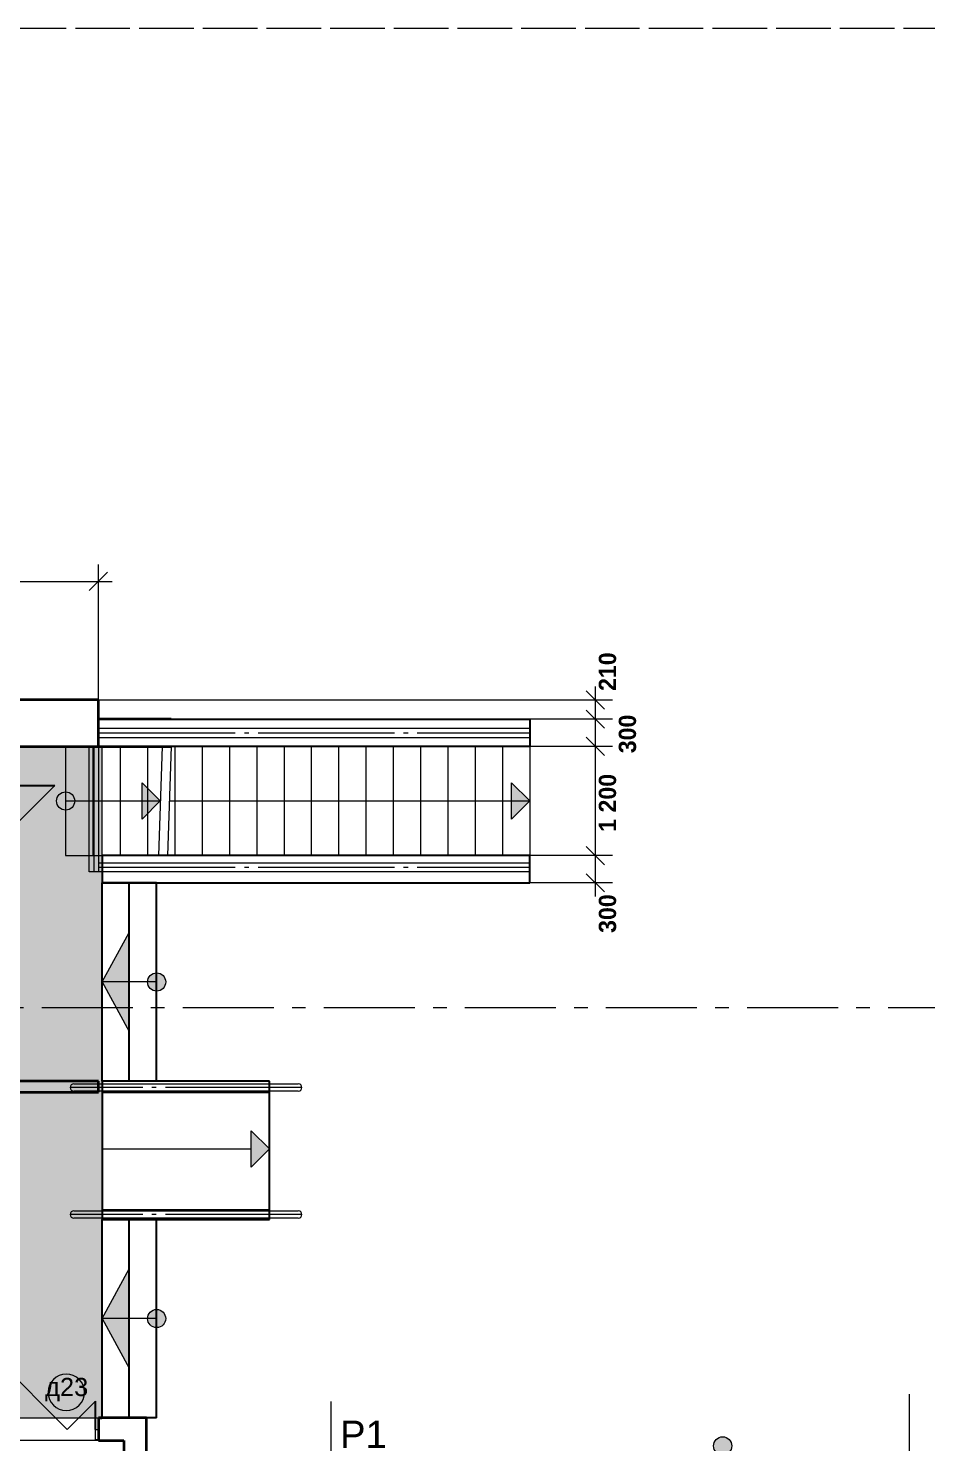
# Model space of a CAD drawing. Extents: x 299995 to 392849, y -57101 to -11292.
# Drawn here: x 327478 to 337350, y -26842 to -11292 of the extents above; entities that cross this region are included whole.
import ezdxf

# ---------------------------------------------------------------- set-up
doc = ezdxf.new("R2010")
doc.units = 0
doc.header["$MEASUREMENT"] = 0
for name, pattern in [('Штриховая', [700, 600, -100]), ('Штрихпунктирная', [1750, 1500, -100, 50, -100]), ('Штрихштриховая', [1550, 1000, -200, 150, -200])]:
    doc.linetypes.add(name, pattern=pattern)
for name, color, linetype, lineweight in [('01 Лінії_Ном_пера__61', 7, 'Continuous', 40), ('0_Ном_пера__1', 7, 'Continuous', 13), ('0_Ном_пера__21', 7, 'Continuous', 20), ('0_Ном_пера__41', 7, 'Continuous', 30), ('Интерьер- Перегородка_Ном_пера__21', 7, 'Continuous', 20), ('Интерьер- Перегородка_Ном_пера__41', 7, 'Continuous', 30), ('Интерьер- Перегородка_Ном_пера__61', 7, 'Continuous', 40), ('Лестницы внутренние_Ном_пера__21', 7, 'Continuous', 20), ('Лестницы внутренние_Ном_пера__41', 7, 'Continuous', 30), ('Линии разрезов_Ном_пера__1', 7, 'Continuous', 13), ('Линии разрезов_Ном_пера__7', 7, 'Continuous', 5), ('Мебель_Ном_пера__1', 7, 'Continuous', 13), ('перегородки_Ном_пера__61', 7, 'Continuous', 40), ('Перекрытия_Ном_пера__1', 7, 'Continuous', 13), ('Перекрытия_Ном_пера__21', 7, 'Continuous', 20)]:
    doc.layers.add(name, color=color, linetype=linetype, lineweight=lineweight)
for name, color, linetype, lineweight, true_color in [('0_Ном_пера__98', 7, 'Continuous', 13, 0x001f3e), ('Интерьер- Перегородка_Ном_пера__23', 7, 'Continuous', 20, 0xff6600), ('Интерьер- Перегородка_Ном_пера__3', 7, 'Continuous', 18, 0xdd5800), ('Лестницы внутренние_Ном_пера__2', 7, 'Continuous', 13, 0x7f7f7f), ('Перекрытия_Ном_пера__191', 7, 'Continuous', 0, 0xe8e8e8), ('Перекрытия_Ном_пера__4', 7, 'Continuous', 20, 0x016515), ('Розміри ОСЕЙ_Ном_пера__98', 7, 'Continuous', 13, 0x001f3e)]:
    doc.layers.add(name, color=color, linetype=linetype, lineweight=lineweight, true_color=true_color)
for name, color, linetype in [('Линии разрезов', 7, 'Continuous'), ('Перекрытия', 7, 'Continuous'), ('Розміри ОСЕЙ', 7, 'Continuous')]:
    doc.layers.add(name, color=color, linetype=linetype)
doc.styles.add('СГЕНЕРИР_СТИЛЬ_1', font='')
doc.styles.add('СГЕНЕРИР_СТИЛЬ_3', font='')
doc.styles.add('СГЕНЕРИР_СТИЛЬ_4', font='')
doc.styles.get('СГЕНЕРИР_СТИЛЬ_1').set_extended_font_data('Arial Кириллический')
doc.styles.get('СГЕНЕРИР_СТИЛЬ_3').set_extended_font_data('Arial Unicode MS Кириллический')
doc.styles.get('СГЕНЕРИР_СТИЛЬ_4').set_extended_font_data('Century Gothic', bold=True)
doc.dimstyles.new('СГЕНЕРИР_СТИЛЬ__10', dxfattribs={"dimtxt": 189.999998, "dimasz": 190, "dimexe": 0.18, "dimexo": 0, "dimgap": 0.09, "dimtad": 3, "dimdec": 0, "dimzin": 0, "dimdsep": 46, "dimtxsty": 'СГЕНЕРИР_СТИЛЬ_3', "dimblk": 'ARROWHEAD_6', "dimblk1": 'ARROWHEAD_6', "dimblk2": 'ARROWHEAD_6', "dimcen": 0.09, "dimclrd": 256, "dimclre": 256, "dimclrt": 256, "dimadec": 0, "dimazin": 0, "dimtfac": 1, "dimtdec": 4, "dimtmove": 0, "dimatfit": 3, "dimfxl": 0, "dimtolj": 1, "dimtzin": 0, "dimarcsym": 0})
doc.dimstyles.new('СГЕНЕРИР_СТИЛЬ__15', dxfattribs={"dimtxt": 189.999998, "dimasz": 190, "dimexe": 0.18, "dimexo": 0, "dimgap": 0.09, "dimtad": 1, "dimtih": 1, "dimtoh": 1, "dimdec": 0, "dimzin": 0, "dimdsep": 46, "dimtxsty": 'СГЕНЕРИР_СТИЛЬ_3', "dimblk": 'ARROWHEAD_6', "dimblk1": 'ARROWHEAD_6', "dimblk2": 'ARROWHEAD_6', "dimcen": 0.09, "dimclrd": 256, "dimclre": 256, "dimclrt": 256, "dimadec": 0, "dimazin": 0, "dimtfac": 1, "dimtdec": 4, "dimtmove": 0, "dimatfit": 3, "dimfxl": 0, "dimtolj": 1, "dimtzin": 0, "dimarcsym": 0})

# ---------------------------------------------------------------- blocks, each defined once
blk = doc.blocks.new('Линия_4005', base_point=(328288, -23611))
at = {"layer": '0_Ном_пера__1', "linetype": 'Continuous'}
blk.add_hatch(color=256, dxfattribs=at).paths.add_polyline_path([(330128, -23611), (329928, -23811), (329928, -23411)], flags=0)
for p, q in [((330128, -23611), (329928, -23411)), ((329928, -23811), (329928, -23411)), ((330128, -23611), (329928, -23811))]:
    blk.add_line(p, q, dxfattribs=at)
at = {"layer": '0_Ном_пера__21', "linetype": 'Continuous'}
blk.add_line((328288, -23611), (329928, -23611), dxfattribs=at)
blk = doc.blocks.new('Плоскость сечения_1', base_point=(331105, -27680))
at = {"layer": 'Линии разрезов_Ном_пера__1', "linetype": 'Continuous'}
blk.add_line((330805, -27145), (330805, -26388), dxfattribs=at)
at = {"layer": 'Линии разрезов_Ном_пера__7', "linetype": 'Continuous', "insert": (330905, -26749), "char_height": 300, "attachment_point": 4, "style": 'СГЕНЕРИР_СТИЛЬ_1'}
blk.add_mtext('{Р1}', dxfattribs=at)
blk = doc.blocks.new('Линия_5176', base_point=(337158, -26307))
at = {"layer": 'Перекрытия_Ном_пера__4', "linetype": 'Штрихштриховая'}
blk.add_line((337158, -26307), (337158, -54584), dxfattribs=at)
blk = doc.blocks.new('Линия_5188', base_point=(305526, -22057))
at = {"layer": 'Перекрытия_Ном_пера__4', "linetype": 'Штрихштриховая'}
blk.add_line((305926, -22057), (389097, -22057), dxfattribs=at)
blk = doc.blocks.new('*D627')
at = {"layer": 'Розміри ОСЕЙ_Ном_пера__98', "linetype": 'Continuous'}
for p, q in [((312778, -18677), (312778, -17186)), ((328248, -18677), (328248, -17186)), ((312878, -17273), (312678, -17473)), ((312778, -17373), (328248, -17373)), ((328148, -17473), (328348, -17273)), ((328248, -17373), (328398, -17373))]:
    blk.add_line(p, q, dxfattribs=at)
at = {"layer": 'Розміри ОСЕЙ_Ном_пера__98', "insert": (320100, -17145), "char_height": 190, "attachment_point": 1, "style": 'СГЕНЕРИР_СТИЛЬ_4'}
blk.add_mtext('{15\xa0470}', dxfattribs=at)
blk = doc.blocks.new('ARROWHEAD_6')
at = {"linetype": 'Continuous'}
for p, q in [((0, 0), (-1, 0)), ((-0.5, -0.5), (0.5, 0.5))]:
    blk.add_line(p, q, dxfattribs=at)
blk = doc.blocks.new('*D628')
at = {"layer": 'Розміри ОСЕЙ_Ном_пера__98', "linetype": 'Continuous'}
for p, q in [((333609, -20287), (333809, -20487)), ((333897, -20387), (332988, -20387)), ((333709, -20687), (333709, -20387)), ((333609, -20587), (333809, -20787)), ((333897, -20687), (332988, -20687)), ((333709, -20837), (333709, -20687))]:
    blk.add_line(p, q, dxfattribs=at)
at = {"layer": 'Розміри ОСЕЙ_Ном_пера__98', "insert": (333747, -21237), "char_height": 190, "attachment_point": 1, "rotation": 90, "style": 'СГЕНЕРИР_СТИЛЬ_4'}
blk.add_mtext('{300}', dxfattribs=at)
blk = doc.blocks.new('*D629')
at = {"layer": 'Розміри ОСЕЙ_Ном_пера__98', "linetype": 'Continuous'}
for p, q in [((333609, -19087), (333809, -19287)), ((333897, -19187), (332988, -19187)), ((333709, -20387), (333709, -19187)), ((333609, -20287), (333809, -20487)), ((333897, -20387), (332988, -20387))]:
    blk.add_line(p, q, dxfattribs=at)
at = {"layer": 'Розміри ОСЕЙ_Ном_пера__98', "char_height": 190, "attachment_point": 1, "rotation": 90, "style": 'СГЕНЕРИР_СТИЛЬ_4'}
for s, insert in [('{300}', (333966, -19262)), ('{1\xa0200}', (333747, -20125))]:
    blk.add_mtext(s, dxfattribs=dict(at, insert=insert))
blk = doc.blocks.new('*D630')
at = {"layer": 'Розміри ОСЕЙ_Ном_пера__98', "linetype": 'Continuous'}
for p, q in [((333609, -18787), (333809, -18987)), ((333897, -18887), (332988, -18887)), ((333709, -19187), (333709, -18887)), ((333609, -19087), (333809, -19287)), ((333897, -19187), (332988, -19187))]:
    blk.add_line(p, q, dxfattribs=at)
blk = doc.blocks.new('*D631')
at = {"layer": 'Розміри ОСЕЙ_Ном_пера__98', "linetype": 'Continuous'}
for p, q in [((333809, -18777), (333609, -18577)), ((333709, -18677), (333709, -18527)), ((333897, -18677), (328248, -18677)), ((333609, -18787), (333809, -18987)), ((333709, -18887), (333709, -18677)), ((333897, -18887), (332988, -18887))]:
    blk.add_line(p, q, dxfattribs=at)
at = {"layer": 'Розміри ОСЕЙ_Ном_пера__98', "insert": (333747, -18577), "char_height": 190, "attachment_point": 1, "rotation": 90, "style": 'СГЕНЕРИР_СТИЛЬ_4'}
blk.add_mtext('{210}', dxfattribs=at)

msp = doc.modelspace()

# ---------------------------------------------------------------- hatches: boundary and pattern name
at = {"layer": 'Лестницы внутренние_Ном_пера__2', "linetype": 'Continuous'}
for points in [[(328928, -19786.6), (328728, -19586.6), (328728, -19986.6)], [(332988.1, -19786.6), (332788.1, -19586.6), (332788.1, -19986.6)], [(327988.1, -19786.6, 1), (327788.1, -19786.6, 1)], [(328288.1, -21776.6), (328588.1, -22321.6), (328588.1, -21231.6)], [(328788.1, -21776.6, 1), (328988.1, -21776.6, 1)], [(328288.1, -25476.6), (328588.1, -26021.6), (328588.1, -24931.6)], [(328788.1, -25476.6, 1), (328988.1, -25476.6, 1)], [(335108.1, -26976.6, 1), (335108.1, -26776.6, 1)]]:
    msp.add_hatch(color=256, dxfattribs=at).paths.add_polyline_path(points, flags=0)
at = {"layer": 'Перекрытия_Ном_пера__191', "linetype": 'Continuous'}
msp.add_hatch(color=256, dxfattribs=at).paths.add_polyline_path([(326688.1, -19186.6), (326688.1, -26566.6), (328288.1, -26566.6), (328288.1, -19186.6)], flags=0)

# ---------------------------------------------------------------- linework, layer by layer
at = {"layer": '01 Лінії_Ном_пера__61', "linetype": 'Continuous'}
for p, q in [((329048.1, -18886.6), (328248.2, -18886.6)), ((328248.2, -19186.6), (329048.1, -19186.6))]:
    msp.add_line(p, q, dxfattribs=at)
at = {"layer": '0_Ном_пера__1', "linetype": 'Штриховая', "flags": 128}
msp.add_lwpolyline([(299995.3, -11292.1), (392849.5, -11292.1), (392849.5, -56692.1), (299995.3, -56692.1)], close=True, dxfattribs=at)
at = {"layer": '0_Ном_пера__41', "linetype": 'Continuous'}
for p, q in [((328248.2, -18886.6), (332988.1, -18886.6)), ((332988.1, -18886.6), (332988.1, -19186.6)), ((332988.1, -19186.6), (328248.2, -19186.6)), ((332988.1, -20386.6), (328288.1, -20386.6)), ((328288.1, -20386.6), (328288.1, -20686.6)), ((332988.1, -20686.6), (332988.1, -20386.6)), ((328288.1, -20686.6), (332988.1, -20686.6)), ((330128, -22866.6), (328288.1, -22866.6)), ((328288.1, -22866.6), (328288.1, -22986.6)), ((328288.1, -22986.6), (330128, -22986.6)), ((330128, -22986.6), (328288.1, -22986.6)), ((328288.1, -22986.6), (328288.1, -24286.6)), ((330128, -22986.6), (330128, -22866.6)), ((330128, -24286.6), (330128, -22986.6)), ((328288.1, -24286.6), (328288.1, -24386.6)), ((330128, -24286.6), (328288.1, -24286.6)), ((328288.1, -24286.6), (330128, -24286.6)), ((328288.1, -24386.6), (330128, -24386.6)), ((330128, -24386.6), (330128, -24286.6))]:
    msp.add_line(p, q, dxfattribs=at)
at = {"layer": '0_Ном_пера__98', "linetype": 'Штрихпунктирная'}
for p, q in [((330485, -22936.6), (327938.1, -22936.6)), ((330485, -24332.7), (327938.1, -24332.7))]:
    msp.add_line(p, q, dxfattribs=at)
at = {"layer": '0_Ном_пера__98', "linetype": 'Continuous'}
for p, q in [((327978.1, -22896.6), (330445, -22896.6)), ((330445, -22976.6), (327978.1, -22976.6)), ((327978.1, -24292.7), (330445, -24292.7)), ((330445, -24372.7), (327978.1, -24372.7))]:
    msp.add_line(p, q, dxfattribs=at)
for centre, start, end in [((327978.1, -22936.6), 90, 270), ((330445, -22936.6), 270, 90), ((327978.1, -24332.7), 90, 270), ((330445, -24332.7), 270, 90)]:
    msp.add_arc(centre, 40, start, end, dxfattribs=at)
at = {"layer": 'Интерьер- Перегородка_Ном_пера__21', "linetype": 'Continuous'}
for p, q in [((326558.1, -20826.6), (327768.1, -19616.6)), ((327906.1, -26696.6), (326980.1, -25770.6)), ((327906.1, -26696.6), (328216.1, -26386.6))]:
    msp.add_line(p, q, dxfattribs=at)
at = {"layer": 'Интерьер- Перегородка_Ном_пера__23', "linetype": 'Continuous'}
for p, q in [((328216.1, -26811.6), (328216.1, -26696.6)), ((328216.1, -26696.6), (328248.1, -26696.6)), ((328248.1, -26696.6), (328248.1, -26811.6)), ((328248.1, -26811.6), (328216.1, -26811.6))]:
    msp.add_line(p, q, dxfattribs=at)
at = {"layer": 'Интерьер- Перегородка_Ном_пера__3', "linetype": 'Continuous'}
for start, end in [(0, 180), (180, 0)]:
    msp.add_arc((327895.1, -26287), 200, start, end, dxfattribs=at)
at = {"layer": 'Интерьер- Перегородка_Ном_пера__41', "linetype": 'Continuous'}
for p, q in [((326558.1, -19616.6), (327768.1, -19616.6)), ((328216.1, -26696.6), (328216.1, -26386.6))]:
    msp.add_line(p, q, dxfattribs=at)
at = {"layer": 'Интерьер- Перегородка_Ном_пера__61', "linetype": 'Continuous'}
for p, q in [((328248.2, -18676.6), (318938.1, -18676.6)), ((328248.2, -19186.6), (328248.2, -18676.6)), ((326688.1, -19186.6), (328248.2, -19186.6)), ((328778.1, -26566.6), (328248.1, -26566.6)), ((328248.1, -26566.6), (328285.1, -26566.6)), ((328248.1, -26566.6), (328248.1, -26816.6)), ((328778.1, -28976.6), (328778.1, -26566.6)), ((328248.1, -26816.6), (328528.1, -26816.6)), ((328248.1, -26816.6), (328285.1, -26816.6)), ((328528.1, -26816.6), (328528.1, -28976.6))]:
    msp.add_line(p, q, dxfattribs=at)
at = {"layer": 'Лестницы внутренние_Ном_пера__21', "linetype": 'Continuous'}
for p, q in [((327888.1, -19186.6), (328948, -19186.6)), ((327888.1, -19186.6), (327888.1, -20386.6)), ((327888.1, -19186.6), (327888.1, -20386.6)), ((328188.1, -19186.6), (328188.1, -20386.6)), ((328488.1, -19186.6), (328488.1, -20386.6)), ((328788.1, -19186.6), (328788.1, -20386.6)), ((328948, -19186.6), (328908, -20386.6)), ((329048.1, -19186.6), (329008.1, -20386.6)), ((329048.1, -19186.6), (332988.1, -19186.6)), ((329088.1, -19186.6), (329088.1, -20386.6)), ((329388.1, -19186.6), (329388.1, -20386.6)), ((329688.1, -19186.6), (329688.1, -20386.6)), ((329988.1, -19186.6), (329988.1, -20386.6)), ((330288.1, -19186.6), (330288.1, -20386.6)), ((330588.1, -19186.6), (330588.1, -20386.6)), ((330888.1, -19186.6), (330888.1, -20386.6)), ((331188.1, -19186.6), (331188.1, -20386.6)), ((331488.1, -19186.6), (331488.1, -20386.6)), ((331788.1, -19186.6), (331788.1, -20386.6)), ((332088.1, -19186.6), (332088.1, -20386.6)), ((332388.1, -19186.6), (332388.1, -20386.6)), ((332688.1, -19186.6), (332688.1, -20386.6)), ((332988.1, -19186.6), (332988.1, -20386.6)), ((332988.1, -19186.6), (332988.1, -20386.6)), ((328928, -19786.6), (328728, -19586.6)), ((328728, -19986.6), (328728, -19586.6)), ((332988.1, -19786.6), (332788.1, -19586.6)), ((332788.1, -19986.6), (332788.1, -19586.6)), ((327888.1, -19786.6), (328928, -19786.6)), ((328928, -19786.6), (328728, -19986.6)), ((329028.1, -19786.6), (332988.1, -19786.6)), ((332988.1, -19786.6), (332788.1, -19986.6)), ((327888.1, -20386.6), (328908, -20386.6)), ((329008.1, -20386.6), (332988.1, -20386.6)), ((328288.1, -21776.6), (328588.1, -21231.6)), ((328588.1, -21231.6), (328588.1, -22321.6)), ((328888.1, -21776.6), (328288.1, -21776.6)), ((328288.1, -21776.6), (328588.1, -22321.6)), ((328288.1, -25476.6), (328588.1, -24931.6)), ((328588.1, -24931.6), (328588.1, -26021.6)), ((328888.1, -25476.6), (328288.1, -25476.6)), ((328288.1, -25476.6), (328588.1, -26021.6))]:
    msp.add_line(p, q, dxfattribs=at)
for centre in [(327888.1, -19786.6), (328888.1, -21776.6), (328888.1, -25476.6), (335108.1, -26876.6)]:
    msp.add_circle(centre, 100, dxfattribs=at)
at = {"layer": 'Лестницы внутренние_Ном_пера__41', "linetype": 'Continuous'}
for p, q in [((328888.1, -20686.6), (328288.1, -20686.6)), ((328288.1, -22866.6), (328288.1, -20686.6)), ((328288.1, -22866.6), (328288.1, -20686.6)), ((328588.1, -22866.6), (328588.1, -20686.6)), ((328888.1, -22866.6), (328888.1, -20686.6)), ((328888.1, -22866.6), (328888.1, -20686.6)), ((328888.1, -22866.6), (328288.1, -22866.6)), ((328888.1, -24386.6), (328288.1, -24386.6)), ((328288.1, -26566.6), (328288.1, -24386.6)), ((328288.1, -26566.6), (328288.1, -24386.6)), ((328588.1, -26566.6), (328588.1, -24386.6)), ((328888.1, -26566.6), (328888.1, -24386.6)), ((328888.1, -26566.6), (328888.1, -24386.6)), ((328888.1, -26566.6), (328288.1, -26566.6))]:
    msp.add_line(p, q, dxfattribs=at)
at = {"layer": 'Мебель_Ном_пера__1', "linetype": 'Continuous'}
for p, q in [((328252.3, -18989.3), (328252.3, -19089.3)), ((332990.8, -18989.3), (328252.3, -18989.3)), ((328252.3, -19089.3), (332990.8, -19089.3)), ((332990.8, -19089.3), (332990.8, -18989.3)), ((328148.2, -19186.6), (328248.2, -19186.6)), ((328148.2, -20566.2), (328148.2, -19186.6)), ((328248.2, -19186.6), (328248.2, -20566.2)), ((328252.3, -20566), (328252.3, -20466)), ((328252.3, -20466), (332990.8, -20466)), ((332990.8, -20466), (332990.8, -20566)), ((328248.2, -20566.2), (328148.2, -20566.2)), ((332990.8, -20566), (328252.3, -20566))]:
    msp.add_line(p, q, dxfattribs=at)
at = {"layer": 'Мебель_Ном_пера__1', "linetype": 'Штрихпунктирная'}
for p, q in [((328252.3, -19039.3), (332990.8, -19039.3)), ((328198.2, -19186.6), (328198.2, -20566.2)), ((328252.3, -20516), (332990.8, -20516))]:
    msp.add_line(p, q, dxfattribs=at)
at = {"layer": 'перегородки_Ном_пера__61', "linetype": 'Continuous'}
for p, q in [((328248.1, -22866.6), (326688.1, -22866.6)), ((326688.1, -22986.6), (328248.1, -22986.6)), ((328248.1, -22986.6), (328248.1, -22866.6))]:
    msp.add_line(p, q, dxfattribs=at)
at = {"layer": 'Перекрытия_Ном_пера__1', "linetype": 'Continuous'}
for p, q in [((328528.1, -26816.6), (326688.1, -26816.6)), ((328528.1, -28976.6), (328528.1, -26816.6))]:
    msp.add_line(p, q, dxfattribs=at)
at = {"layer": 'Перекрытия_Ном_пера__21', "linetype": 'Continuous'}
for p, q in [((328288.1, -19186.6), (326688.1, -19186.6)), ((328288.1, -26566.6), (328288.1, -19186.6)), ((326688.1, -26566.6), (328288.1, -26566.6))]:
    msp.add_line(p, q, dxfattribs=at)

# ---------------------------------------------------------------- block references
at = {"linetype": 'Continuous'}
msp.add_blockref('Линия_4005', (328288.1, -23611.4), dxfattribs=at)
at = {"layer": 'Линии разрезов'}
msp.add_blockref('Плоскость сечения_1', (331104.5, -27680), dxfattribs=at)
at = {"layer": 'Перекрытия', "linetype": 'Штрихштриховая'}
for name, p in [('Линия_5188', (305525.9, -22056.6)), ('Линия_5176', (337158.1, -26307.2))]:
    msp.add_blockref(name, p, dxfattribs=at)

# ---------------------------------------------------------------- texts
at = {"layer": 'Интерьер- Перегородка_Ном_пера__3', "linetype": 'Continuous', "insert": (327662.9, -26387), "char_height": 200, "attachment_point": 7, "style": 'СГЕНЕРИР_СТИЛЬ_1'}
msp.add_mtext('{д23}', dxfattribs=at)

# ---------------------------------------------------------------- dimensions: what is measured, and where the dimension line sits
at = {"layer": 'Розміри ОСЕЙ', "linetype": 'Continuous'}
dim = msp.add_linear_dim(base=(311218.1, -17373.1), p1=(312778.1, -18676.6), p2=(328248.2, -18676.6), dimstyle='СГЕНЕРИР_СТИЛЬ__15', dxfattribs=at)
dim.commit()
dim.dimension.update_dxf_attribs({"geometry": '*D627', "text_midpoint": (320497, -17240.1)})
for p1, p2, picture, middle in [((332988.1, -18886.6), (328248.2, -18676.6), '*D631', (333842.1, -18363)), ((332988.1, -19186.6), (332988.1, -18886.6), '*D630', (334060.6, -19048.3)), ((332988.1, -20386.6), (332988.1, -19186.6), '*D629', (333842.1, -19798.9)), ((332988.1, -20686.6), (332988.1, -20386.6), '*D628', (333842.1, -21023.6))]:
    dim = msp.add_linear_dim(base=(333709.1, -20686.6), p1=p1, p2=p2, angle=90, dimstyle='СГЕНЕРИР_СТИЛЬ__10', dxfattribs=at)
    dim.commit()
    dim.dimension.update_dxf_attribs({"geometry": picture, "text_midpoint": middle})

doc.saveas('drawing.dxf')
